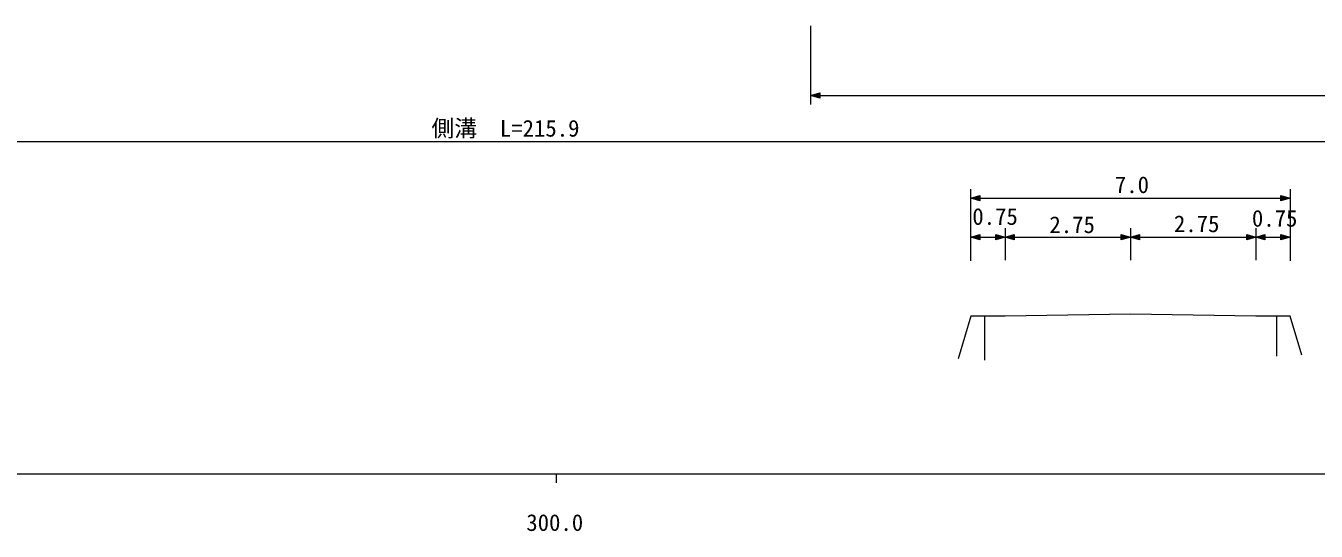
# Model space of a CAD drawing. Units: millimetres, scale not verified, with parts at other scales. Extents: x 40000 to 680000, y 20000 to 380000.
# Drawn here: x 309854 to 451326, y 198715 to 254124 of the extents above; entities that cross this region are included whole.
import ezdxf
from ezdxf.enums import TextEntityAlignment as Align

# ---------------------------------------------------------------- set-up
doc = ezdxf.new("R2010")
doc.units = ezdxf.units.MM
doc.header["$LTSCALE"] = 1000
for name, color, linetype, lineweight in [('M-BGD', 7, 'Continuous', 13), ('M-STR-HTXT', 7, 'Continuous', 13), ('M-TTL-BAND', 7, 'Continuous', 13)]:
    doc.layers.add(name, color=color, linetype=linetype, lineweight=lineweight)
doc.styles.add('ＭＳ ゴシック', font='')
doc.styles.get('ＭＳ ゴシック').set_extended_font_data('MS Gothic')

msp = doc.modelspace()

# ---------------------------------------------------------------- linework, layer by layer
at = {"layer": 'M-BGD'}
for p, q in [((413460, 222274), (412064, 217622)), ((414960, 222274), (413460, 222274)), ((417210, 222307), (414960, 222274)), ((414960, 222274), (414960, 217466)), ((430960, 222513), (417210, 222307)), ((444710, 222307), (430960, 222513)), ((446960, 222274), (444710, 222307)), ((448460, 222274), (446960, 222274)), ((446960, 222274), (446960, 217895)), ((449742, 218000), (448460, 222274))]:
    msp.add_line(p, q, dxfattribs=at)
at = {"layer": 'M-STR-HTXT'}
for p, q in [((395890, 254124), (395890, 245485)), ((395890, 246485), (396890, 246765)), ((395890, 246485), (523999, 246485)), ((396890, 246205), (395890, 246485)), ((396170, 246485), (396850, 246685)), ((396850, 246285), (396170, 246485)), ((396330, 246485), (396810, 246605)), ((396810, 246365), (396330, 246485)), ((396570, 246485), (396770, 246525)), ((396770, 246445), (396570, 246485)), ((396770, 246525), (396770, 246445)), ((396810, 246605), (396810, 246365)), ((396850, 246685), (396850, 246285)), ((396890, 246765), (396890, 246205)), ((277471, 241452), (480972, 241452)), ((413460, 228347), (413460, 236232)), ((413460, 235232), (414460, 235512)), ((413460, 235232), (448460, 235232)), ((414460, 234952), (413460, 235232)), ((413740, 235232), (414420, 235432)), ((414420, 235032), (413740, 235232)), ((413900, 235232), (414380, 235352)), ((414380, 235112), (413900, 235232)), ((414140, 235232), (414340, 235272)), ((414340, 235192), (414140, 235232)), ((414340, 235272), (414340, 235192)), ((414380, 235352), (414380, 235112)), ((414420, 235432), (414420, 235032)), ((414460, 235512), (414460, 234952)), ((447460, 234952), (447460, 235512)), ((447460, 235512), (448460, 235232)), ((448460, 235232), (447460, 234952)), ((447500, 235032), (447500, 235432)), ((447500, 235432), (448180, 235232)), ((448180, 235232), (447500, 235032)), ((447540, 235112), (447540, 235352)), ((447540, 235352), (448020, 235232)), ((448020, 235232), (447540, 235112)), ((447580, 235192), (447580, 235272)), ((447580, 235272), (447780, 235232)), ((447780, 235232), (447580, 235192)), ((448460, 236232), (448460, 228347)), ((413460, 228440), (413460, 231952)), ((413460, 230952), (414460, 231232)), ((413460, 230952), (417210, 230952)), ((414460, 230672), (413460, 230952)), ((413740, 230952), (414420, 231152)), ((414420, 230752), (413740, 230952)), ((413900, 230952), (414380, 231072)), ((414380, 230832), (413900, 230952)), ((414140, 230952), (414340, 230992)), ((414340, 230912), (414140, 230952)), ((414340, 230992), (414340, 230912)), ((414380, 231072), (414380, 230832)), ((414420, 231152), (414420, 230752)), ((414460, 231232), (414460, 230672)), ((416210, 230672), (416210, 231232)), ((416210, 231232), (417210, 230952)), ((417210, 230952), (416210, 230672)), ((416250, 230752), (416250, 231152)), ((416250, 231152), (416930, 230952)), ((416930, 230952), (416250, 230752)), ((416290, 230832), (416290, 231072)), ((416290, 231072), (416770, 230952)), ((416770, 230952), (416290, 230832)), ((416330, 230912), (416330, 230992)), ((416330, 230992), (416530, 230952)), ((416530, 230952), (416330, 230912)), ((417210, 231952), (417210, 228440)), ((417210, 230952), (418210, 231232)), ((417210, 230952), (430960, 230952)), ((418210, 230672), (417210, 230952)), ((417490, 230952), (418170, 231152)), ((418170, 230752), (417490, 230952)), ((417650, 230952), (418130, 231072)), ((418130, 230832), (417650, 230952)), ((417890, 230952), (418090, 230992)), ((418090, 230912), (417890, 230952)), ((418090, 230992), (418090, 230912)), ((418130, 231072), (418130, 230832)), ((418170, 231152), (418170, 230752)), ((418210, 231232), (418210, 230672)), ((429960, 230672), (429960, 231232)), ((429960, 231232), (430960, 230952)), ((430960, 230952), (429960, 230672)), ((430000, 230752), (430000, 231152)), ((430000, 231152), (430680, 230952)), ((430680, 230952), (430000, 230752)), ((430040, 230832), (430040, 231072)), ((430040, 231072), (430520, 230952)), ((430520, 230952), (430040, 230832)), ((430080, 230912), (430080, 230992)), ((430080, 230992), (430280, 230952)), ((430280, 230952), (430080, 230912)), ((430960, 231952), (430960, 228440)), ((430960, 230952), (431960, 231232)), ((430960, 230952), (444710, 230952)), ((431960, 230672), (430960, 230952)), ((431240, 230952), (431920, 231152)), ((431920, 230752), (431240, 230952)), ((431400, 230952), (431880, 231072)), ((431880, 230832), (431400, 230952)), ((431640, 230952), (431840, 230992)), ((431840, 230912), (431640, 230952)), ((431840, 230992), (431840, 230912)), ((431880, 231072), (431880, 230832)), ((431920, 231152), (431920, 230752)), ((431960, 231232), (431960, 230672)), ((443710, 230672), (443710, 231232)), ((443710, 231232), (444710, 230952)), ((444710, 230952), (443710, 230672)), ((443750, 230752), (443750, 231152)), ((443750, 231152), (444430, 230952)), ((444430, 230952), (443750, 230752)), ((443790, 230832), (443790, 231072)), ((443790, 231072), (444270, 230952)), ((444270, 230952), (443790, 230832)), ((443830, 230912), (443830, 230992)), ((443830, 230992), (444030, 230952)), ((444030, 230952), (443830, 230912)), ((444710, 231952), (444710, 228440)), ((444710, 230952), (445710, 231232)), ((444710, 230952), (448460, 230952)), ((445710, 230672), (444710, 230952)), ((444990, 230952), (445670, 231152)), ((445670, 230752), (444990, 230952)), ((445150, 230952), (445630, 231072)), ((445630, 230832), (445150, 230952)), ((445390, 230952), (445590, 230992)), ((445590, 230912), (445390, 230952)), ((445590, 230992), (445590, 230912)), ((445630, 231072), (445630, 230832)), ((445670, 231152), (445670, 230752)), ((445710, 231232), (445710, 230672)), ((447460, 230672), (447460, 231232)), ((447460, 231232), (448460, 230952)), ((448460, 230952), (447460, 230672)), ((447500, 230752), (447500, 231152)), ((447500, 231152), (448180, 230952)), ((448180, 230952), (447500, 230752)), ((447540, 230832), (447540, 231072)), ((447540, 231072), (448020, 230952)), ((448020, 230952), (447540, 230832)), ((447580, 230912), (447580, 230992)), ((447580, 230992), (447780, 230952)), ((447780, 230952), (447580, 230912)), ((448460, 231952), (448460, 228440)), ((448460, 231952), (448460, 228440))]:
    msp.add_line(p, q, dxfattribs=at)
at = {"layer": 'M-TTL-BAND'}
for p, q in [((40000, 205000), (579000, 205000)), ((368000, 205000), (368000, 204000))]:
    msp.add_line(p, q, dxfattribs=at)

# ---------------------------------------------------------------- texts
at = {"layer": 'M-STR-HTXT', "style": 'ＭＳ ゴシック'}
for s, p in [('側溝\u3000L=215.9', (354329, 241422)), ('7.0', (429254, 235232)), ('0.75', (413628, 231752)), ('0.75', (444278, 231552)), ('2.75', (422078, 230852)), ('2.75', (435728, 230952))]:
    msp.add_text(s, height=1833, dxfattribs=at).set_placement(p, align=Align.BOTTOM_LEFT)
at = {"layer": 'M-TTL-BAND', "style": 'ＭＳ ゴシック'}
msp.add_text('300.0', height=1833, dxfattribs=at).set_placement((367844, 198195), align=Align.BOTTOM_CENTER)

doc.saveas('drawing.dxf')
